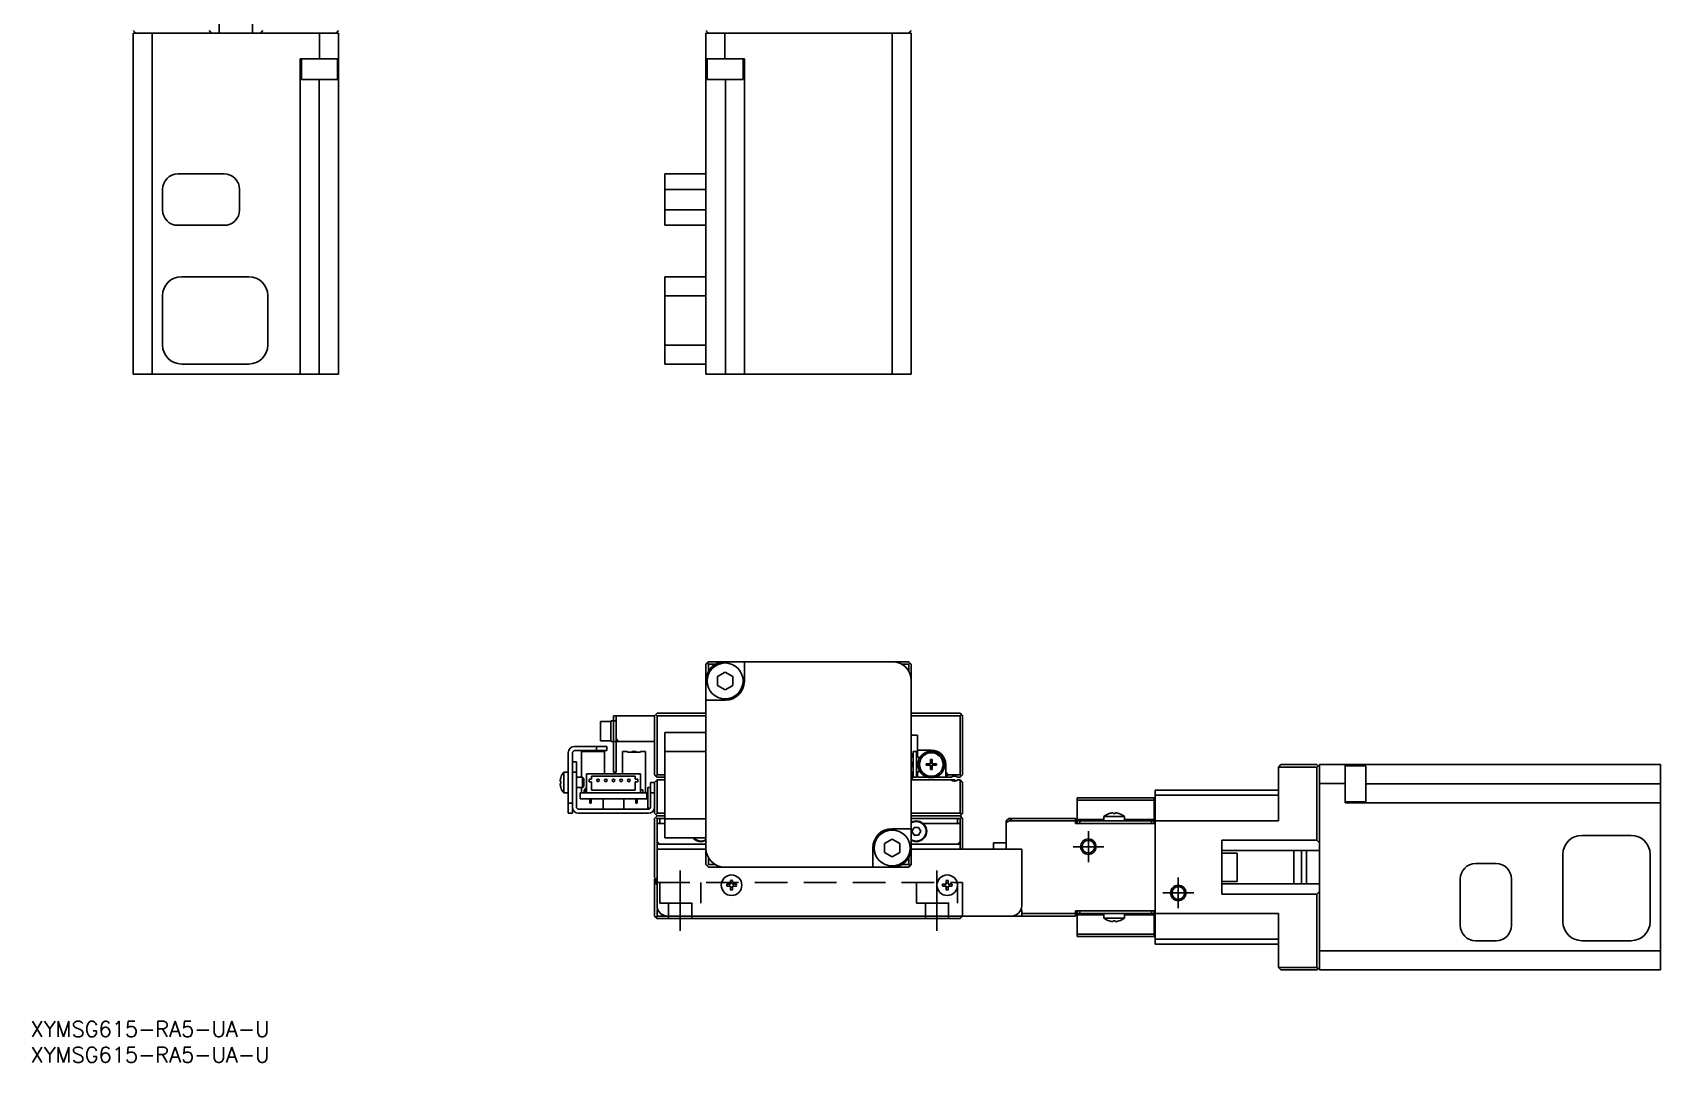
# Model space of a CAD drawing. Extents: x 0 to 697, y -8 to 431.
# Drawn here: x 0.4 to 317.4, y -8 to 192.5 of the extents above; entities that cross this region are included whole.
import ezdxf

# ---------------------------------------------------------------- set-up
doc = ezdxf.new("R2010")
doc.units = 0
doc.header["$LTSCALE"] = 0.5
doc.linetypes.add('CENTER', pattern=[50.8, 31.75, -6.35, 6.35, -6.35])
doc.linetypes.add('DASHED', pattern=[19.05, 12.7, -6.35])
for name, color, linetype in [('MSM_CENTER', 1, 'CENTER'), ('MSM_CONTINUOUS', 7, 'CONTINUOUS'), ('MSM_DASHED', 4, 'DASHED'), ('MSM_NARROW', 5, 'CONTINUOUS'), ('MSM_PART_NUMBER', 7, 'CONTINUOUS')]:
    doc.layers.add(name, color=color, linetype=linetype)
doc.styles.get("Standard").update_dxf_attribs({"font": 'txt.shx', "height": 1, "bigfont": 'bigfont.shx'})

# ---------------------------------------------------------------- blocks, each defined once
blk = doc.blocks.new('*U2')
at = {"layer": 'MSM_PART_NUMBER'}
blk.add_text('XYMSG615-RA5-UA-U', height=3, dxfattribs=at).set_placement((0, -3))
blk = doc.blocks.new('*U3')
at = {"layer": 'MSM_PART_NUMBER'}
blk.add_text('XYMSG615-RA5-UA-U', height=3, dxfattribs=at).set_placement((0, -8))

msp = doc.modelspace()

# ---------------------------------------------------------------- linework, layer by layer
at = {"layer": 'MSM_CENTER'}
for p, q in [((206.02, 31), (206.02, 37)), ((203.02, 34), (209.02, 34)), ((126.52, 17.6), (126.52, 29.37)), ((176.52, 29.37), (176.52, 17.6)), ((223.52, 22), (223.52, 28)), ((220.52, 25), (226.52, 25))]:
    msp.add_line(p, q, dxfattribs=at)
at = {"layer": 'MSM_CONTINUOUS'}
for p, q in [((36.75, 211.36), (36.75, 192.36)), ((43.25, 192.36), (43.25, 211.36)), ((20, 192.86), (20.5, 192.36)), ((20, 125.96), (20, 192.36)), ((20, 192.36), (60, 192.36)), ((23.7, 192.36), (23.7, 125.96)), ((34.75, 192.86), (35.25, 192.36)), ((44.75, 192.36), (45.25, 192.86)), ((56.3, 187.36), (56.3, 192.36)), ((60, 192.86), (59.5, 192.36)), ((60, 125.96), (60, 192.36)), ((131.52, 192.86), (132.02, 192.36)), ((131.52, 192.36), (171.52, 192.36)), ((131.52, 125.96), (131.52, 192.36)), ((135.22, 192.36), (135.22, 187.36)), ((167.82, 125.96), (167.82, 192.36)), ((171.02, 192.36), (171.52, 192.86)), ((171.52, 192.36), (171.52, 125.96)), ((60, 187.36), (52.51, 187.36)), ((52.51, 125.96), (52.51, 187.36)), ((52.76, 187.36), (52.76, 183.36)), ((59.76, 183.36), (59.76, 187.36)), ((131.52, 187.36), (139.01, 187.36)), ((131.76, 187.36), (131.76, 183.36)), ((138.76, 183.36), (138.76, 187.36)), ((139.01, 125.96), (139.01, 187.36)), ((52.76, 183.36), (59.76, 183.36)), ((56.21, 183.36), (56.21, 125.96)), ((131.76, 183.36), (138.76, 183.36)), ((135.31, 125.96), (135.31, 183.36)), ((37.7, 164.96), (28.7, 164.96)), ((123.52, 154.96), (123.52, 164.96)), ((123.52, 164.96), (131.52, 164.96)), ((25.7, 161.96), (25.7, 157.96)), ((40.7, 157.96), (40.7, 161.96)), ((131.52, 161.96), (123.52, 161.96)), ((123.52, 157.96), (131.52, 157.96)), ((28.7, 154.96), (37.7, 154.96)), ((131.52, 154.96), (123.52, 154.96)), ((29.4, 144.96), (42.5, 144.96)), ((123.52, 144.96), (131.52, 144.96)), ((123.52, 127.96), (123.52, 144.96)), ((25.7, 131.66), (25.7, 141.26)), ((46.2, 141.26), (46.2, 131.66)), ((131.52, 141.26), (123.52, 141.26)), ((123.52, 131.66), (131.52, 131.66)), ((42.5, 127.96), (29.4, 127.96)), ((131.52, 127.96), (123.52, 127.96)), ((60, 125.96), (20, 125.96)), ((131.52, 125.96), (171.52, 125.96)), ((131.52, 69.5), (132.02, 70)), ((131.77, 69.75), (132.02, 69.5)), ((132.02, 70), (171.02, 70)), ((139.01, 66.21), (139.01, 70)), ((171.02, 70), (171.52, 69.5)), ((171.02, 69.5), (171.27, 69.75)), ((131.52, 30.5), (131.52, 69.5)), ((132.02, 69.5), (132.02, 68.16)), ((133.37, 69.5), (132.02, 69.5)), ((133.76, 67.13), (135.26, 68)), ((133.76, 65.4), (133.76, 67.13)), ((135.26, 68), (136.76, 67.13)), ((136.76, 67.13), (136.76, 65.4)), ((171.02, 69.5), (169.68, 69.5)), ((171.02, 68.16), (171.02, 69.5)), ((171.52, 69.5), (171.52, 30.5)), ((135.26, 64.53), (133.76, 65.4)), ((136.76, 65.4), (135.26, 64.53)), ((131.52, 62.51), (135.31, 62.51)), ((111.02, 58.4), (111.02, 54.6)), ((113.02, 58.4), (111.02, 58.4)), ((113.02, 54.5), (113.02, 58.5)), ((114.02, 58.5), (113.02, 58.5)), ((113.52, 58.5), (113.52, 59.5)), ((113.52, 59.5), (121.52, 59.5)), ((113.52, 58.5), (113.52, 48.5)), ((114.02, 48.5), (114.02, 59.5)), ((121.52, 59.5), (122.02, 60)), ((121.52, 48), (121.52, 59.5)), ((121.77, 59.75), (122.02, 59.5)), ((122.02, 60), (131.52, 60)), ((122.02, 59.5), (122.02, 48)), ((131.52, 59.5), (122.02, 59.5)), ((171.52, 60), (181.02, 60)), ((181.02, 59.5), (171.52, 59.5)), ((181.02, 60), (181.52, 59.5)), ((181.02, 59.5), (181.27, 59.75)), ((181.02, 48), (181.02, 59.5)), ((181.52, 59.5), (181.52, 48)), ((111.02, 54.6), (113.02, 54.6)), ((113.02, 54.5), (121.52, 54.5)), ((114.52, 54.5), (114.02, 55)), ((123.52, 35.7), (123.52, 56.2)), ((123.52, 56.2), (131.52, 56.2)), ((171.52, 55.7), (172.72, 55.7)), ((172.72, 55.7), (172.72, 51.55)), ((104.72, 40.5), (104.72, 52.3)), ((105.52, 52.2), (105.52, 40.5)), ((112.22, 53.5), (105.92, 53.5)), ((106.02, 52.7), (112.22, 52.7)), ((107.27, 47.5), (107.27, 52.5)), ((107.27, 52.5), (111.77, 52.5)), ((110.22, 52.7), (110.22, 53.5)), ((111.77, 52.5), (111.77, 48.2)), ((112.22, 53.5), (112.22, 52.7)), ((115.27, 52.5), (116.27, 52.5)), ((115.27, 48.2), (115.27, 52.5)), ((116.27, 52.5), (116.27, 52.4)), ((118.77, 52.4), (116.27, 52.4)), ((117.07, 52.4), (117.07, 52.5)), ((117.97, 52.5), (117.07, 52.5)), ((117.45, 52.4), (117.45, 52.5)), ((117.6, 52.4), (117.6, 52.5)), ((117.97, 52.4), (117.97, 52.5)), ((118.77, 52.5), (118.77, 52.4)), ((118.77, 52.5), (119.77, 52.5)), ((119.77, 52.5), (119.77, 44.5)), ((131.52, 52.5), (123.52, 52.5)), ((171.52, 52.2), (171.72, 52)), ((171.72, 52), (171.52, 52)), ((171.72, 51.55), (171.52, 51.43)), ((171.72, 51.55), (171.72, 52)), ((171.92, 47.5), (171.92, 52.5)), ((171.92, 52.5), (172.52, 52.5)), ((172.52, 47.5), (172.52, 52.5)), ((172.72, 52.8), (175.42, 52.8)), ((172.72, 51.55), (173.02, 51.38)), ((175.28, 51), (175.57, 51)), ((175.28, 50.2), (175.28, 51)), ((175.57, 50.2), (175.57, 51)), ((103.83, 48.5), (103.83, 44.5)), ((104.72, 48.5), (103.83, 48.5)), ((105.52, 50.5), (106.32, 50.5)), ((106.32, 48.5), (105.52, 48.5)), ((106.32, 41.7), (106.32, 50.5)), ((108.27, 48.2), (118.77, 48.2)), ((108.27, 48.2), (108.27, 44.5)), ((109.27, 47.7), (117.77, 47.7)), ((109.27, 47.15), (109.27, 47.7)), ((114.02, 48.5), (113.52, 48.5)), ((117.77, 47.7), (117.77, 47.15)), ((118.77, 48.2), (118.77, 44.5)), ((122.02, 47.5), (121.52, 48)), ((122.02, 48), (121.77, 47.75)), ((122.02, 48), (123.52, 48)), ((171.52, 48.57), (171.72, 48.45)), ((171.72, 47), (171.72, 48.45)), ((173.02, 48.62), (172.72, 48.45)), ((172.72, 48.45), (172.72, 47.5)), ((174.42, 49.85), (174.42, 50.15)), ((175.22, 50.15), (174.42, 50.15)), ((175.22, 49.85), (174.42, 49.85)), ((174.95, 50.15), (174.95, 49.85)), ((175.57, 50.47), (175.28, 50.47)), ((175.28, 49), (175.28, 49.8)), ((175.57, 49.53), (175.28, 49.53)), ((175.28, 49), (175.57, 49)), ((175.57, 49), (175.57, 49.8)), ((176.42, 50.15), (175.63, 50.15)), ((176.42, 49.85), (175.63, 49.85)), ((175.89, 49.85), (175.89, 50.15)), ((176.42, 49.85), (176.42, 50.15)), ((178.22, 47.5), (178.22, 50)), ((178.72, 48), (178.22, 48.5)), ((178.22, 47.65), (178.72, 48)), ((178.72, 48), (181.02, 48)), ((181.27, 47.75), (181.02, 48)), ((181.52, 48), (181.02, 47.5)), ((243.52, 50), (243.02, 49.5)), ((250.52, 49.5), (243.02, 49.5)), ((243.02, 39), (243.02, 49.5)), ((243.52, 50), (250.52, 50)), ((251.02, 49.5), (250.52, 50)), ((250.52, 49.5), (250.77, 49.75)), ((250.52, 35.25), (250.52, 49.5)), ((251.02, 10), (251.02, 50)), ((251.02, 50), (317.42, 50)), ((256.02, 50), (256.02, 42.51)), ((260.02, 49.76), (256.02, 49.76)), ((260.02, 42.76), (260.02, 49.76)), ((317.42, 50), (317.42, 10)), ((103.14, 46.7), (103.27, 46.7)), ((103.27, 46.3), (103.14, 46.3)), ((103.27, 47.45), (103.27, 47.43)), ((103.27, 46.7), (103.27, 46.3)), ((103.27, 45.57), (103.27, 45.55)), ((103.83, 44.5), (104.72, 44.5)), ((107.52, 47.5), (106.32, 47.5)), ((106.32, 45.5), (107.52, 45.5)), ((107.02, 43.3), (107.02, 44.5)), ((120.02, 44.5), (107.02, 44.5)), ((107.27, 44.5), (107.27, 45.5)), ((107.52, 45.5), (107.52, 47.5)), ((107.72, 47.3), (107.52, 47.5)), ((107.52, 45.5), (107.72, 45.7)), ((107.72, 47.3), (107.72, 45.7)), ((107.82, 44.5), (107.82, 45.05)), ((107.82, 45.05), (108.04, 45.05)), ((108.04, 44.5), (108.04, 45.3)), ((108.04, 45.3), (108.27, 45.3)), ((108.77, 46.65), (108.77, 47.15)), ((108.77, 47.15), (109.27, 47.15)), ((109.27, 46.65), (108.77, 46.65)), ((109.27, 45), (109.27, 46.65)), ((117.77, 45), (109.27, 45)), ((117.77, 47.15), (118.27, 47.15)), ((117.77, 46.65), (117.77, 45)), ((118.27, 46.65), (117.77, 46.65)), ((118.27, 47.15), (118.27, 46.65)), ((118.77, 45.05), (119.23, 45.05)), ((119.23, 44.5), (119.23, 45.05)), ((120.02, 43.3), (120.02, 44.5)), ((120.22, 41.5), (120.22, 45.5)), ((120.72, 45.5), (120.22, 45.5)), ((120.72, 41.7), (120.72, 46.5)), ((120.72, 46.5), (121.52, 46.5)), ((121.52, 44.5), (120.72, 44.5)), ((121.52, 46.5), (122.02, 47)), ((121.52, 40.5), (121.52, 46.5)), ((123.52, 47.5), (122.02, 47.5)), ((122.02, 47), (122.02, 40.5)), ((123.52, 47), (122.02, 47)), ((171.72, 47.23), (171.52, 47.23)), ((180.02, 47), (171.72, 47)), ((171.92, 47.5), (172.52, 47.5)), ((172.72, 47.5), (174.71, 47.5)), ((176.14, 47.5), (179.26, 47.5)), ((180.02, 46.76), (180.02, 47)), ((181.02, 47.5), (180.59, 47.5)), ((181.02, 47), (180.59, 47)), ((181.02, 40.5), (181.02, 47)), ((181.02, 47), (181.52, 46.5)), ((181.52, 46.5), (181.52, 40.5)), ((219.02, 15), (219.02, 45)), ((219.02, 45), (243.02, 45)), ((256.02, 46.3), (251.02, 46.3)), ((260.02, 46.21), (317.42, 46.21)), ((104.72, 42.5), (105.52, 42.5)), ((106.72, 41.3), (120.32, 41.3)), ((120.02, 43.3), (107.02, 43.3)), ((108.9, 43.3), (108.9, 42.5)), ((108.9, 42.5), (109.15, 42.5)), ((109.15, 43.3), (109.15, 42.5)), ((111.52, 43.3), (111.52, 41.3)), ((115.52, 41.3), (115.52, 43.3)), ((117.9, 43.3), (117.9, 42.5)), ((117.9, 42.5), (118.15, 42.5)), ((118.15, 43.3), (118.15, 42.5)), ((120.22, 41.5), (120.67, 41.5)), ((203.82, 38.5), (203.82, 43.5)), ((203.82, 43.5), (218.82, 43.5)), ((218.82, 43.06), (203.82, 43.06)), ((218.82, 43.5), (218.82, 38.5)), ((219.02, 44), (243.02, 44)), ((256.02, 42.76), (260.02, 42.76)), ((317.42, 42.51), (256.02, 42.51)), ((105.52, 40.5), (104.72, 40.5)), ((106.72, 40.5), (120.32, 40.5)), ((122.02, 40), (121.52, 40.5)), ((121.52, 39.5), (122.02, 40)), ((121.52, 28), (121.52, 39.5)), ((122.02, 40.5), (121.77, 40.25)), ((121.77, 39.75), (122.02, 39.5)), ((122.02, 40.5), (123.52, 40.5)), ((122.02, 40), (123.52, 40)), ((122.02, 39.5), (123.52, 39.5)), ((122.02, 22.5), (122.02, 39.5)), ((123.52, 38.5), (122.02, 38.5)), ((122.52, 39.5), (122.52, 38.5)), ((123.52, 39.4), (131.52, 39.4)), ((171.52, 40.5), (181.02, 40.5)), ((171.52, 40), (181.02, 40)), ((181.02, 39.5), (171.52, 39.5)), ((181.02, 38.5), (173.85, 38.5)), ((180.52, 38.5), (180.52, 39.5)), ((181.27, 40.25), (181.02, 40.5)), ((181.52, 40.5), (181.02, 40)), ((181.52, 39.5), (181.02, 40)), ((181.02, 39.5), (181.27, 39.75)), ((181.02, 33.5), (181.02, 39.5)), ((181.52, 39.5), (181.52, 33.5)), ((190.02, 39), (190.52, 39.5)), ((190.02, 39), (190.02, 33.5)), ((190.64, 39), (190.02, 38.69)), ((190.52, 39.5), (203.52, 39.5)), ((191.14, 39.5), (190.64, 39)), ((203.52, 39), (190.64, 39)), ((203.52, 39.5), (203.52, 38.5)), ((203.52, 38.5), (219.02, 38.5)), ((203.82, 39.29), (209.02, 39.29)), ((203.82, 39), (218.82, 39)), ((204.32, 39), (204.32, 38.5)), ((213.02, 39.9), (209.02, 39.9)), ((209.02, 39.9), (209.02, 39)), ((210.1, 40.46), (210.07, 40.46)), ((210.82, 40.46), (210.82, 40.59)), ((211.22, 40.46), (210.82, 40.46)), ((211.22, 40.59), (211.22, 40.46)), ((211.97, 40.46), (211.95, 40.46)), ((213.02, 39), (213.02, 39.9)), ((213.02, 39.29), (218.82, 39.29)), ((218.32, 38.5), (218.32, 39)), ((219.02, 39), (243.02, 39)), ((122.52, 34.5), (122.02, 35)), ((131.52, 35.7), (123.52, 35.7)), ((166.29, 34.6), (167.79, 35.47)), ((171.52, 37.49), (167.74, 37.49)), ((167.79, 35.47), (169.29, 34.6)), ((171.66, 37), (172.09, 37.75)), ((172.09, 36.25), (171.66, 37)), ((172.09, 37.75), (172.96, 37.75)), ((172.96, 36.25), (172.09, 36.25)), ((172.96, 37.75), (173.39, 37)), ((173.39, 37), (172.96, 36.25)), ((181.02, 35), (180.52, 34.5)), ((232.02, 24.75), (232.02, 35.25)), ((232.02, 35.25), (250.52, 35.25)), ((251.02, 34.75), (250.52, 35.25)), ((302.12, 36.2), (311.72, 36.2)), ((122.02, 34.5), (131.52, 34.5)), ((122.02, 33.5), (131.52, 33.5)), ((132.02, 31.84), (132.02, 30.5)), ((164.04, 33.79), (164.04, 30)), ((166.29, 32.87), (166.29, 34.6)), ((167.79, 32), (166.29, 32.87)), ((169.29, 32.87), (167.79, 32)), ((169.29, 34.6), (169.29, 32.87)), ((171.02, 30.5), (171.02, 31.84)), ((171.52, 34.5), (181.02, 34.5)), ((171.52, 33.5), (193.02, 33.5)), ((187.52, 33.5), (187.52, 34.75)), ((190.02, 34.75), (187.52, 34.75)), ((193.02, 33.5), (193.02, 22.5)), ((251.02, 33.25), (232.02, 33.25)), ((235.02, 32.75), (232.02, 32.75)), ((235.02, 27.25), (235.02, 32.75)), ((246.02, 33.25), (246.02, 26.75)), ((247.52, 26.75), (247.52, 33.25)), ((248.52, 26.75), (248.52, 33.25)), ((298.42, 19.4), (298.42, 32.5)), ((315.42, 32.5), (315.42, 19.4)), ((132.02, 30), (131.52, 30.5)), ((131.77, 30.25), (132.02, 30.5)), ((132.02, 30.5), (133.37, 30.5)), ((171.02, 30), (132.02, 30)), ((169.68, 30.5), (171.02, 30.5)), ((171.27, 30.25), (171.02, 30.5)), ((171.52, 30.5), (171.02, 30)), ((285.42, 30.7), (281.42, 30.7)), ((122.02, 27.5), (121.52, 28)), ((121.52, 27.7), (121.62, 27.8)), ((121.52, 20.5), (121.52, 27.7)), ((121.52, 27.23), (122.02, 27.23)), ((121.52, 27), (122.02, 26.5)), ((121.52, 27), (122.02, 27)), ((121.62, 27.7), (121.62, 27.9)), ((122.02, 28), (121.77, 27.75)), ((121.92, 27.6), (121.92, 27.4)), ((121.92, 27.4), (122.02, 27.4)), ((135.6, 26.7), (136.32, 26.7)), ((136.32, 26.3), (135.6, 26.3)), ((136.32, 26.7), (136.32, 27.43)), ((136.32, 25.57), (136.32, 26.3)), ((136.72, 27.43), (136.72, 26.7)), ((136.72, 26.7), (137.45, 26.7)), ((136.72, 26.3), (136.72, 25.57)), ((137.45, 26.3), (136.72, 26.3)), ((177.6, 26.7), (178.32, 26.7)), ((178.32, 26.3), (177.6, 26.3)), ((178.32, 26.7), (178.32, 27.43)), ((178.32, 25.57), (178.32, 26.3)), ((178.72, 27.43), (178.72, 26.7)), ((178.72, 26.7), (179.45, 26.7)), ((179.45, 26.3), (178.72, 26.3)), ((178.72, 26.3), (178.72, 25.57)), ((232.02, 27.25), (235.02, 27.25)), ((232.02, 26.75), (251.02, 26.75)), ((278.42, 27.7), (278.42, 18.7)), ((288.42, 18.7), (288.42, 27.7)), ((250.52, 24.75), (232.02, 24.75)), ((250.52, 24.75), (251.02, 25.25)), ((250.52, 10.5), (250.52, 24.75)), ((122.02, 20), (121.52, 20.5)), ((122.02, 20.5), (121.77, 20.25)), ((122.02, 20.5), (122.02, 21.7)), ((122.02, 21.7), (122.19, 21.7)), ((203.52, 20.5), (122.02, 20.5)), ((181.02, 20), (122.02, 20)), ((181.27, 20.25), (181.02, 20.5)), ((181.02, 20), (181.52, 20.5)), ((192.86, 21.7), (193.02, 21.7)), ((193.02, 21.7), (193.02, 20.5)), ((193.02, 21), (203.52, 21)), ((203.52, 21.5), (219.02, 21.5)), ((203.52, 21.5), (203.52, 20.5)), ((203.82, 16.5), (203.82, 21.5)), ((218.82, 21), (203.82, 21)), ((209.02, 20.71), (203.82, 20.71)), ((204.32, 21.5), (204.32, 21)), ((209.02, 21), (209.02, 20.1)), ((209.02, 20.1), (213.02, 20.1)), ((210.07, 19.54), (210.1, 19.54)), ((210.82, 19.54), (211.22, 19.54)), ((210.82, 19.41), (210.82, 19.54)), ((211.22, 19.54), (211.22, 19.41)), ((211.95, 19.54), (211.97, 19.54)), ((213.02, 20.1), (213.02, 21)), ((218.82, 20.71), (213.02, 20.71)), ((218.32, 21), (218.32, 21.5)), ((218.82, 21.5), (218.82, 16.5)), ((219.02, 21), (243.02, 21)), ((243.02, 21), (243.02, 10.5)), ((203.82, 16.94), (218.82, 16.94)), ((218.82, 16.5), (203.82, 16.5)), ((243.02, 16), (219.02, 16)), ((219.02, 15), (243.02, 15)), ((251.02, 13.7), (317.42, 13.7)), ((281.42, 15.7), (285.42, 15.7)), ((311.72, 15.7), (302.12, 15.7)), ((243.02, 10.5), (250.52, 10.5)), ((243.02, 10.5), (243.52, 10)), ((250.52, 10), (243.52, 10)), ((250.77, 10.25), (250.52, 10.5)), ((250.52, 10), (251.02, 10.5)), ((317.42, 10), (251.02, 10))]:
    msp.add_line(p, q, dxfattribs=at)
for centre, radius in [((135.26, 66.26), 3.5), ((175.42, 50), 2.6), ((175.42, 50), 2.3), ((110.52, 46.9), 0.25), ((112.02, 46.9), 0.25), ((113.52, 46.9), 0.25), ((115.02, 46.9), 0.25), ((116.52, 46.9), 0.25), ((167.79, 33.74), 3.5), ((136.52, 26.5), 2), ((178.52, 26.5), 2)]:
    msp.add_circle(centre, radius, dxfattribs=at)
at = {"layer": 'MSM_CONTINUOUS', "extrusion": (0, 0, -1)}
for centre in [(-206.02, 34), (-223.52, 25)]:
    msp.add_circle(centre, 1.23, dxfattribs=at)
at = {"layer": 'MSM_CONTINUOUS'}
for centre, radius, start, end in [((28.7, 161.96), 3, 90, 180), ((37.7, 161.96), 3, 0, 90), ((28.7, 157.96), 3, 180, 270), ((37.7, 157.96), 3, 270, 0), ((29.4, 141.26), 3.7, 90, 180), ((42.5, 141.26), 3.7, 0, 90), ((29.4, 131.66), 3.7, 180, 270), ((42.5, 131.66), 3.7, 270, 0), ((135.22, 66.3), 3.7, 90, 180), ((167.82, 66.3), 3.7, 0, 90), ((135.31, 66.21), 3.7, 270, 0), ((105.92, 52.3), 1.2, 90, 180), ((106.02, 52.2), 0.5, 90, 180), ((172.22, 50), 1.59, 100.893, 116.1641), ((172.22, 50), 1.59, 53.8027, 79.1069), ((172.11, 49.89), 1.75, 52.994, 58.6217), ((175.42, 50), 2.8, 0, 90), ((106.32, 46.5), 3.2, 141.3178, 162.73), ((169.02, 50), 2.6, 344.0576, 15.9424), ((172.22, 50), 1.59, 243.8359, 259.107), ((172.22, 50), 1.59, 280.8931, 306.1973), ((172.11, 50.11), 1.75, 301.3783, 307.006), ((175.22, 50.2), 0.06, 270, 0), ((175.22, 49.8), 0.06, 0, 90), ((175.63, 50.2), 0.06, 180, 270), ((175.63, 49.8), 0.06, 90, 180), ((179.92, 46.75), 1, 48.5904, 131.4096), ((106.32, 46.5), 3.19, 163.0947, 176.4097), ((106.32, 46.5), 3.19, 183.5903, 196.9053), ((106.32, 46.5), 3.2, 197.27, 218.6822), ((179.92, 47.75), 1, 228.5904, 311.4096), ((106.72, 41.7), 1.2, 180, 270), ((106.72, 41.7), 0.4, 180, 270), ((120.32, 41.7), 0.4, 270, 0), ((120.32, 41.7), 1.2, 270, 0), ((172.52, 37), 2, 240, 120), ((172.52, 37), 1.9, 238.2431, 121.7568), ((211.02, 37.4), 3.2, 107.27, 128.6822), ((211.02, 37.4), 3.19, 93.5904, 106.9053), ((211.02, 37.4), 3.19, 73.0947, 86.4096), ((211.02, 37.4), 3.2, 51.3178, 72.73), ((130.52, 37), 2, 220.5416, 300), ((130.52, 37), 1.9, 223.1736, 301.7569), ((167.74, 33.79), 3.7, 90, 180), ((302.12, 32.5), 3.7, 90, 180), ((311.72, 32.5), 3.7, 0, 90), ((135.22, 33.7), 3.7, 180, 270), ((167.82, 33.7), 3.7, 270, 0), ((281.42, 27.7), 3, 90, 180), ((285.42, 27.7), 3, 0, 90), ((121.92, 27.7), 0.3, 180, 270), ((136.52, 26.5), 0.95, 167.8468, 192.1532), ((136.52, 26.5), 0.435, 152.6335, 207.3665), ((136.52, 26.5), 0.95, 77.8468, 102.1532), ((136.52, 26.5), 0.435, 62.6335, 117.3665), ((136.52, 26.5), 0.435, 242.6335, 297.3665), ((136.52, 26.5), 0.95, 257.8468, 282.1532), ((136.52, 26.5), 0.435, 332.6335, 27.3665), ((136.52, 26.5), 0.95, 347.8468, 12.1532), ((178.52, 26.5), 0.95, 167.8468, 192.1532), ((178.52, 26.5), 0.435, 152.6335, 207.3665), ((178.52, 26.5), 0.95, 77.8468, 102.1532), ((178.52, 26.5), 0.435, 62.6335, 117.3665), ((178.52, 26.5), 0.435, 242.6335, 297.3665), ((178.52, 26.5), 0.95, 257.8468, 282.1532), ((178.52, 26.5), 0.435, 332.6335, 27.3665), ((178.52, 26.5), 0.95, 347.8468, 12.1532), ((124.02, 22.5), 2, 180, 270), ((191.02, 22.5), 2, 270, 0), ((211.02, 22.6), 3.2, 231.3178, 252.73), ((211.02, 22.6), 3.19, 253.0947, 266.4097), ((211.02, 22.6), 3.19, 273.5903, 286.9053), ((211.02, 22.6), 3.2, 287.27, 308.6822), ((302.12, 19.4), 3.7, 180, 270), ((311.72, 19.4), 3.7, 270, 0), ((281.42, 18.7), 3, 180, 270), ((285.42, 18.7), 3, 270, 0)]:
    msp.add_arc(centre, radius, start, end, dxfattribs=at)
at = {"layer": 'MSM_DASHED'}
for p, q in [((122.02, 27), (181.52, 27)), ((122.52, 27), (122.52, 23)), ((130.52, 23), (130.52, 27)), ((172.52, 27), (172.52, 23)), ((180.52, 23), (180.52, 27)), ((181.52, 27), (181.52, 20.5)), ((122.52, 23), (130.52, 23)), ((124.27, 23), (124.27, 20)), ((128.77, 20), (128.77, 23)), ((172.52, 23), (180.52, 23)), ((174.27, 23), (174.27, 20)), ((178.77, 20), (178.77, 23))]:
    msp.add_line(p, q, dxfattribs=at)
at = {"layer": 'MSM_NARROW'}
for centre in [(206.02, 34), (223.52, 25)]:
    msp.add_circle(centre, 1.5, dxfattribs=at)

# ---------------------------------------------------------------- block references
at = {"layer": 'MSM_CONTINUOUS'}
for name in ['*U2', '*U3']:
    msp.add_blockref(name, (0, 0), dxfattribs=at)

doc.saveas('drawing.dxf')
